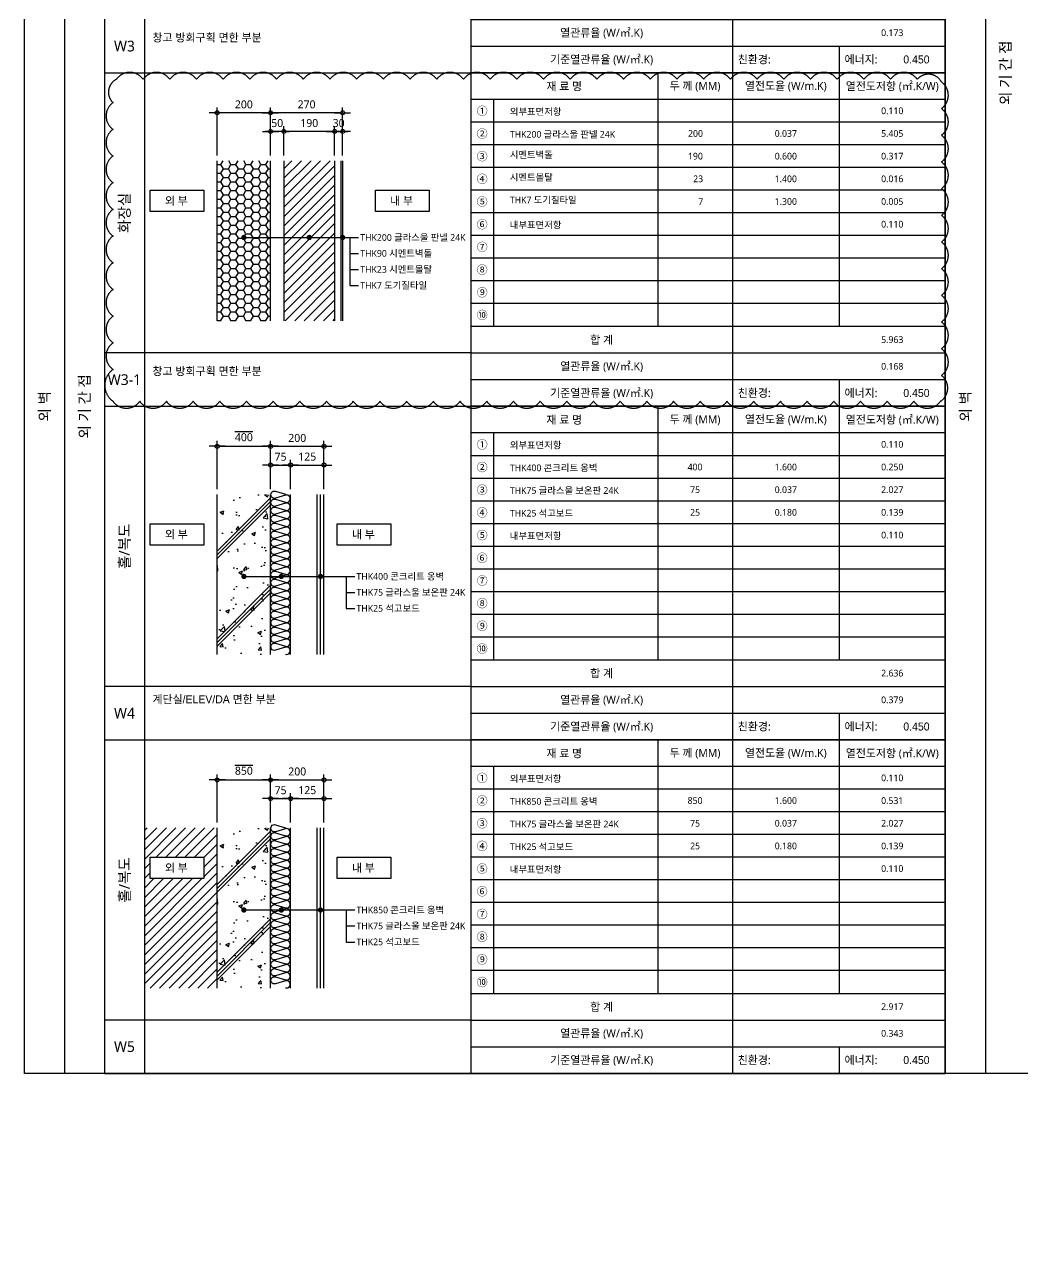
# Model space of a CAD drawing. Header units: millimetres. Extents: x 17329847 to 17386789, y -19727600 to -19720590.
# Drawn here: x 17338057 to 17341797, y -19727600 to -19723038 of the extents above; entities that cross this region are included whole.
import ezdxf
from ezdxf.enums import TextEntityAlignment as Align

# ---------------------------------------------------------------- set-up
doc = ezdxf.new("R2010")
doc.units = ezdxf.units.MM
doc.header["$LTSCALE"] = 100
doc.header["$MEASUREMENT"] = 0
doc.header["$PDMODE"] = 1
doc.header["$PDSIZE"] = -10
doc.linetypes.add('ACAD_ISO03W100', pattern=[30, 12, -18])
doc.layers.get('0').update_dxf_attribs({"linetype": 'CONTINUOUS'})
doc.layers.get('DEFPOINTS').update_dxf_attribs({"color": 171, "linetype": 'CONTINUOUS'})
for name, color, linetype in [('AA-MKXM', 7, 'CONTINUOUS'), ('AA-XXXX-TEXT', 3, 'CONTINUOUS'), ('CON', 2, 'CONTINUOUS'), ('DIM', 7, 'CONTINUOUS'), ('FIN', 6, 'CONTINUOUS'), ('FIN(패널-125글라스울)', 4, 'CONTINUOUS'), ('HAT', 253, 'CONTINUOUS'), ('INS', 8, 'CONTINUOUS'), ('LEADER', 7, 'CONTINUOUS'), ('TEXT', 3, 'CONTINUOUS'), ('TEXT(실명)', 7, 'CONTINUOUS'), ('TEXT1-일반글씨', 3, 'CONTINUOUS'), ('WAL', 3, 'CONTINUOUS'), ('WALL-석고보드', 7, 'CONTINUOUS'), ('도면폼', 7, 'CONTINUOUS')]:
    doc.layers.add(name, color=color, linetype=linetype)
doc.layers.add('VE변경사항적용-20220616', color=10, linetype='CONTINUOUS', plot=False)
doc.styles.add('@나눔바른고딕', font='NanumBarunGothic.ttf')
doc.styles.add('굴림', font='')
doc.styles.add('나눔바른고딕', font='NanumBarunGothic.ttf')
doc.styles.get('굴림').set_extended_font_data('Gulim')
doc.dimstyles.new('10 NDIM', dxfattribs={"dimscale": 10, "dimtxt": 3, "dimasz": 1, "dimexe": 2, "dimexo": 2, "dimgap": 1.5, "dimtad": 1, "dimdec": 0, "dimrnd": 0.25, "dimdsep": 46, "dimtxsty": '나눔바른고딕', "dimblk": 'DOT0', "dimcen": 1, "dimdle": 8, "dimclrd": 7, "dimclre": 7, "dimclrt": 7, "dimadec": 0, "dimazin": 0, "dimtfac": 1, "dimtdec": 0, "dimtix": 1, "dimtmove": 2, "dimatfit": 3, "dimldrblk": 'DOT0', "dimfxl": 1, "dimtolj": 1, "dimtzin": 0, "dimlwd": -1, "dimlwe": -1, "dimarcsym": 0})
pattern_1 = [(50, (0, 0), (3643.69338, -318.7817), [381, -4191]), (355, (0, 0), (-704.8565, 3821.13286), [304.8, -3352.8]), (100.451, (303.6, -26.6), (2938.85003, 3502.33376), [323.8, -3561.8]), (46.1842, (0, 1016), (5421.5808, -840.84656), [571.5, -6286.5]), (96.6356, (452, 946), (4748.0847, 4948.5111), [485.7, -5342.7]), (351.184, (0, 1016), (4748.0921, 4948.5024), [457.2, -5029.2]), (21, (508, 762), (3032.2976, -2045.31037), [381, -4191]), (326, (508, 762), (1236.04057, 3683.7593), [304.8, -3352.8]), (71.4514, (760.7, 591.6), (4268.3298, 1638.45715), [323.8, -3561.8]), (37.5, (0, 0), (61.772065, 1691.10078), [0, -3312.16, 0, -3403.6, 0, -3365.5]), (7.5, (0, 0), (1336.39325, 2003.6115), [0, -1940.56, 0, -3235.96, 0, -1282.7]), (327.5, (-1132.8, 0), (2711.8119, -114.57488), [0, -1270, 0, -3962.4, 0, -5257.8]), (317.5, (-1640.8, 0), (2962.58363, 508.52982), [0, -1651, 0, -2631.44, 0, -3733.8])]

# ---------------------------------------------------------------- blocks, each defined once
blk = doc.blocks.new('BOX1')
at = {"layer": '도면폼', "ltscale": 1000}
blk.add_line((1777.5, 1250), (0, 1250), dxfattribs=at)
at = {"layer": '도면폼', "color": 4, "ltscale": 1000}
for p, q in [((700, 1250), (700, 300)), ((980, 1250), (980, 0)), ((1380, 1250), (1380, 300)), ((1777.5, 1150), (0, 1150)), ((85, 1150), (85, 300)), ((0, 300), (1777.5, 300)), ((0, 200), (1777.5, 200)), ((0, 100), (1777.5, 100)), ((1380, 100), (1380, 0))]:
    blk.add_line(p, q, dxfattribs=at)
at = {"layer": '도면폼', "color": 8}
for p, q in [((1777.5, 1065), (0, 1065)), ((1777.5, 980), (0, 980)), ((1777.5, 895), (0, 895)), ((1777.5, 810), (0, 810)), ((1777.5, 725), (0, 725)), ((1777.5, 640), (0, 640)), ((1777.5, 555), (0, 555)), ((1777.5, 470), (0, 470)), ((1777.5, 385), (0, 385))]:
    blk.add_line(p, q, dxfattribs=at)
at = {"layer": 'TEXT1-일반글씨', "style": '나눔바른고딕'}
for s, p in [('재 료 명', (350, 1200)), ('두 께 (MM)', (840, 1200)), ('열전도율 (W/m.K)', (1180, 1200)), ('열전도저항 (㎡.K/W)', (1578.8, 1200)), ('①', (42.5, 1107.5)), ('②', (42.5, 1022.5)), ('③', (42.5, 937.5)), ('④', (42.5, 852.5)), ('⑤', (42.5, 767.5)), ('⑥', (42.5, 682.5)), ('⑦', (42.5, 597.5)), ('⑧', (42.5, 512.5)), ('⑨', (42.5, 427.5)), ('⑩', (42.5, 342.5)), ('합 계', (490, 250)), ('열관류율 (W/㎡.K)', (490, 150)), ('기준열관류율 (W/㎡.K)', (490, 50))]:
    blk.add_text(s, height=30, dxfattribs=at).set_placement(p, align=Align.MIDDLE)
for s, p in [('친환경:', (1000, 50)), ('에너지:', (1400, 50))]:
    blk.add_text(s, height=30, dxfattribs=at).set_placement(p, align=Align.MIDDLE_LEFT)
blk = doc.blocks.new('DOT0')
blk.add_line((-3, 0), (3, 0))
at = {"color": 6}
blk.add_circle((0, 0), 0.75, dxfattribs=at)
blk = doc.blocks.new('*D9')
at = {"layer": 'DEFPOINTS', "color": 0, "transparency": 16777216}
for p in [(17338979.7, -19724619.3), (17338779.7, -19724799.3), (17338979.7, -19724799.3)]:
    blk.add_point(p, dxfattribs=at)
at = {"layer": 'DIM', "color": 7, "transparency": 16777216}
for p, q in [((17338779.7, -19724779.3), (17338779.7, -19724599.3)), ((17338789.7, -19724619.3), (17338969.7, -19724619.3)), ((17338979.7, -19724779.3), (17338979.7, -19724599.3))]:
    blk.add_line(p, q, dxfattribs=at)
at = {"layer": 'DIM', "color": 7, "transparency": 16777216, "xscale": 10, "yscale": 10, "zscale": 10, "rotation": 180}
blk.add_blockref('DOT0', (17338779.7, -19724619.3), dxfattribs=at)
at = {"layer": 'DIM', "color": 7, "transparency": 16777216, "xscale": 10, "yscale": 10, "zscale": 10}
blk.add_blockref('DOT0', (17338979.7, -19724619.3), dxfattribs=at)
at = {"layer": 'DIM', "color": 7, "transparency": 16777216, "insert": (17338879.7, -19724585.3), "char_height": 30, "attachment_point": 5, "style": '나눔바른고딕'}
blk.add_mtext('\\A1;\\O400', dxfattribs=at)
blk = doc.blocks.new('*D5')
at = {"layer": 'DEFPOINTS', "color": 0, "transparency": 16777216}
for p in [(17339054.7, -19724689.3), (17338979.7, -19724799.3), (17339054.7, -19724799.3)]:
    blk.add_point(p, dxfattribs=at)
at = {"layer": 'DIM', "color": 7, "transparency": 16777216}
for p, q in [((17338979.7, -19724779.3), (17338979.7, -19724669.3)), ((17339054.7, -19724779.3), (17339054.7, -19724669.3)), ((17338989.7, -19724689.3), (17339044.7, -19724689.3))]:
    blk.add_line(p, q, dxfattribs=at)
at = {"layer": 'DIM', "color": 7, "transparency": 16777216, "xscale": 10, "yscale": 10, "zscale": 10, "rotation": 180}
blk.add_blockref('DOT0', (17338979.7, -19724689.3), dxfattribs=at)
at = {"layer": 'DIM', "color": 7, "transparency": 16777216, "xscale": 10, "yscale": 10, "zscale": 10}
blk.add_blockref('DOT0', (17339054.7, -19724689.3), dxfattribs=at)
at = {"layer": 'DIM', "color": 7, "transparency": 16777216, "insert": (17339017.2, -19724658.3), "char_height": 30, "attachment_point": 5, "style": '나눔바른고딕'}
blk.add_mtext('\\A1;75', dxfattribs=at)
blk = doc.blocks.new('*D6')
at = {"layer": 'DEFPOINTS', "color": 0, "transparency": 16777216}
for p in [(17339179.7, -19724689.3), (17339054.7, -19724799.3), (17339179.7, -19724799.3)]:
    blk.add_point(p, dxfattribs=at)
at = {"layer": 'DIM', "color": 7, "transparency": 16777216}
for p, q in [((17339054.7, -19724779.3), (17339054.7, -19724669.3)), ((17339179.7, -19724779.3), (17339179.7, -19724669.3)), ((17339064.7, -19724689.3), (17339169.7, -19724689.3))]:
    blk.add_line(p, q, dxfattribs=at)
at = {"layer": 'DIM', "color": 7, "transparency": 16777216, "xscale": 10, "yscale": 10, "zscale": 10, "rotation": 180}
blk.add_blockref('DOT0', (17339054.7, -19724689.3), dxfattribs=at)
at = {"layer": 'DIM', "color": 7, "transparency": 16777216, "xscale": 10, "yscale": 10, "zscale": 10}
blk.add_blockref('DOT0', (17339179.7, -19724689.3), dxfattribs=at)
at = {"layer": 'DIM', "color": 7, "transparency": 16777216, "insert": (17339117.2, -19724658), "char_height": 30, "attachment_point": 5, "style": '나눔바른고딕'}
blk.add_mtext('\\A1;125', dxfattribs=at)
blk = doc.blocks.new('*D10')
at = {"layer": 'DEFPOINTS', "color": 0, "transparency": 16777216}
for p in [(17339179.7, -19724619.3), (17338979.7, -19724799.3), (17339179.7, -19724799.3)]:
    blk.add_point(p, dxfattribs=at)
at = {"layer": 'DIM', "color": 7, "transparency": 16777216}
for p, q in [((17338979.7, -19724779.3), (17338979.7, -19724599.3)), ((17338989.7, -19724619.3), (17339169.7, -19724619.3)), ((17339179.7, -19724779.3), (17339179.7, -19724599.3))]:
    blk.add_line(p, q, dxfattribs=at)
at = {"layer": 'DIM', "color": 7, "transparency": 16777216, "xscale": 10, "yscale": 10, "zscale": 10, "rotation": 180}
blk.add_blockref('DOT0', (17338979.7, -19724619.3), dxfattribs=at)
at = {"layer": 'DIM', "color": 7, "transparency": 16777216, "xscale": 10, "yscale": 10, "zscale": 10}
blk.add_blockref('DOT0', (17339179.7, -19724619.3), dxfattribs=at)
at = {"layer": 'DIM', "color": 7, "transparency": 16777216, "insert": (17339079.7, -19724588), "char_height": 30, "attachment_point": 5, "style": '나눔바른고딕'}
blk.add_mtext('\\A1;200', dxfattribs=at)
blk = doc.blocks.new('*D11')
at = {"layer": 'DEFPOINTS', "color": 0, "transparency": 16777216}
for p in [(17338979.7, -19725869.3), (17338779.7, -19726049.3), (17338979.7, -19726049.3)]:
    blk.add_point(p, dxfattribs=at)
at = {"layer": 'DIM', "color": 7, "transparency": 16777216}
for p, q in [((17338779.7, -19726029.3), (17338779.7, -19725849.3)), ((17338979.7, -19726029.3), (17338979.7, -19725849.3)), ((17338789.7, -19725869.3), (17338969.7, -19725869.3))]:
    blk.add_line(p, q, dxfattribs=at)
at = {"layer": 'DIM', "color": 7, "transparency": 16777216, "xscale": 10, "yscale": 10, "zscale": 10, "rotation": 180}
blk.add_blockref('DOT0', (17338779.7, -19725869.3), dxfattribs=at)
at = {"layer": 'DIM', "color": 7, "transparency": 16777216, "xscale": 10, "yscale": 10, "zscale": 10}
blk.add_blockref('DOT0', (17338979.7, -19725869.3), dxfattribs=at)
at = {"layer": 'DIM', "color": 7, "transparency": 16777216, "insert": (17338879.7, -19725835.3), "char_height": 30, "attachment_point": 5, "style": '나눔바른고딕'}
blk.add_mtext('\\A1;\\O850', dxfattribs=at)
blk = doc.blocks.new('*D12')
at = {"layer": 'DEFPOINTS', "color": 0, "transparency": 16777216}
for p in [(17339054.7, -19725939.3), (17338979.7, -19726049.3), (17339054.7, -19726049.3)]:
    blk.add_point(p, dxfattribs=at)
at = {"layer": 'DIM', "color": 7, "transparency": 16777216}
for p, q in [((17338979.7, -19726029.3), (17338979.7, -19725919.3)), ((17338989.7, -19725939.3), (17339044.7, -19725939.3)), ((17339054.7, -19726029.3), (17339054.7, -19725919.3))]:
    blk.add_line(p, q, dxfattribs=at)
at = {"layer": 'DIM', "color": 7, "transparency": 16777216, "xscale": 10, "yscale": 10, "zscale": 10, "rotation": 180}
blk.add_blockref('DOT0', (17338979.7, -19725939.3), dxfattribs=at)
at = {"layer": 'DIM', "color": 7, "transparency": 16777216, "xscale": 10, "yscale": 10, "zscale": 10}
blk.add_blockref('DOT0', (17339054.7, -19725939.3), dxfattribs=at)
at = {"layer": 'DIM', "color": 7, "transparency": 16777216, "insert": (17339017.2, -19725908.3), "char_height": 30, "attachment_point": 5, "style": '나눔바른고딕'}
blk.add_mtext('\\A1;75', dxfattribs=at)
blk = doc.blocks.new('*D13')
at = {"layer": 'DEFPOINTS', "color": 0, "transparency": 16777216}
for p in [(17339179.7, -19725939.3), (17339054.7, -19726049.3), (17339179.7, -19726049.3)]:
    blk.add_point(p, dxfattribs=at)
at = {"layer": 'DIM', "color": 7, "transparency": 16777216}
for p, q in [((17339054.7, -19726029.3), (17339054.7, -19725919.3)), ((17339064.7, -19725939.3), (17339169.7, -19725939.3)), ((17339179.7, -19726029.3), (17339179.7, -19725919.3))]:
    blk.add_line(p, q, dxfattribs=at)
at = {"layer": 'DIM', "color": 7, "transparency": 16777216, "xscale": 10, "yscale": 10, "zscale": 10, "rotation": 180}
blk.add_blockref('DOT0', (17339054.7, -19725939.3), dxfattribs=at)
at = {"layer": 'DIM', "color": 7, "transparency": 16777216, "xscale": 10, "yscale": 10, "zscale": 10}
blk.add_blockref('DOT0', (17339179.7, -19725939.3), dxfattribs=at)
at = {"layer": 'DIM', "color": 7, "transparency": 16777216, "insert": (17339117.2, -19725908), "char_height": 30, "attachment_point": 5, "style": '나눔바른고딕'}
blk.add_mtext('\\A1;125', dxfattribs=at)
blk = doc.blocks.new('*D14')
at = {"layer": 'DEFPOINTS', "color": 0, "transparency": 16777216}
for p in [(17339179.7, -19725869.3), (17338979.7, -19726049.3), (17339179.7, -19726049.3)]:
    blk.add_point(p, dxfattribs=at)
at = {"layer": 'DIM', "color": 7, "transparency": 16777216}
for p, q in [((17338979.7, -19726029.3), (17338979.7, -19725849.3)), ((17339179.7, -19726029.3), (17339179.7, -19725849.3)), ((17338989.7, -19725869.3), (17339169.7, -19725869.3))]:
    blk.add_line(p, q, dxfattribs=at)
at = {"layer": 'DIM', "color": 7, "transparency": 16777216, "xscale": 10, "yscale": 10, "zscale": 10, "rotation": 180}
blk.add_blockref('DOT0', (17338979.7, -19725869.3), dxfattribs=at)
at = {"layer": 'DIM', "color": 7, "transparency": 16777216, "xscale": 10, "yscale": 10, "zscale": 10}
blk.add_blockref('DOT0', (17339179.7, -19725869.3), dxfattribs=at)
at = {"layer": 'DIM', "color": 7, "transparency": 16777216, "insert": (17339079.7, -19725838), "char_height": 30, "attachment_point": 5, "style": '나눔바른고딕'}
blk.add_mtext('\\A1;200', dxfattribs=at)
blk = doc.blocks.new('*D40')
at = {"layer": 'DEFPOINTS', "color": 0, "transparency": 16777216}
for p in [(17338779.7, -19723369.3), (17338779.7, -19723549.3), (17338979.7, -19723549.3)]:
    blk.add_point(p, dxfattribs=at)
at = {"layer": 'DIM', "color": 7, "transparency": 16777216}
for p, q in [((17338779.7, -19723529.3), (17338779.7, -19723349.3)), ((17338969.7, -19723369.3), (17338789.7, -19723369.3)), ((17338979.7, -19723529.3), (17338979.7, -19723349.3))]:
    blk.add_line(p, q, dxfattribs=at)
at = {"layer": 'DIM', "color": 7, "transparency": 16777216, "xscale": 10, "yscale": 10, "zscale": 10, "rotation": 180}
blk.add_blockref('DOT0', (17338779.7, -19723369.3), dxfattribs=at)
at = {"layer": 'DIM', "color": 7, "transparency": 16777216, "xscale": 10, "yscale": 10, "zscale": 10}
blk.add_blockref('DOT0', (17338979.7, -19723369.3), dxfattribs=at)
at = {"layer": 'DIM', "color": 7, "transparency": 16777216, "insert": (17338879.7, -19723338), "char_height": 30, "attachment_point": 5, "style": '나눔바른고딕'}
blk.add_mtext('\\A1;200', dxfattribs=at)
blk = doc.blocks.new('*D41')
at = {"layer": 'DEFPOINTS', "color": 0, "transparency": 16777216}
for p in [(17338979.7, -19723369.3), (17338979.7, -19723549.3), (17339249.7, -19723549.3)]:
    blk.add_point(p, dxfattribs=at)
at = {"layer": 'DIM', "color": 7, "transparency": 16777216}
for p, q in [((17338979.7, -19723529.3), (17338979.7, -19723349.3)), ((17339239.7, -19723369.3), (17338989.7, -19723369.3)), ((17339249.7, -19723529.3), (17339249.7, -19723349.3))]:
    blk.add_line(p, q, dxfattribs=at)
at = {"layer": 'DIM', "color": 7, "transparency": 16777216, "xscale": 10, "yscale": 10, "zscale": 10, "rotation": 180}
blk.add_blockref('DOT0', (17338979.7, -19723369.3), dxfattribs=at)
at = {"layer": 'DIM', "color": 7, "transparency": 16777216, "xscale": 10, "yscale": 10, "zscale": 10}
blk.add_blockref('DOT0', (17339249.7, -19723369.3), dxfattribs=at)
at = {"layer": 'DIM', "color": 7, "transparency": 16777216, "insert": (17339114.7, -19723338), "char_height": 30, "attachment_point": 5, "style": '나눔바른고딕'}
blk.add_mtext('\\A1;270', dxfattribs=at)
blk = doc.blocks.new('*D42')
at = {"layer": 'DEFPOINTS', "color": 0, "transparency": 16777216}
for p in [(17339029.7, -19723439.3), (17339029.7, -19723549.3), (17339219.7, -19723549.3)]:
    blk.add_point(p, dxfattribs=at)
at = {"layer": 'DIM', "color": 7, "transparency": 16777216}
for p, q in [((17339029.7, -19723529.3), (17339029.7, -19723419.3)), ((17339219.7, -19723529.3), (17339219.7, -19723419.3)), ((17339209.7, -19723439.3), (17339039.7, -19723439.3))]:
    blk.add_line(p, q, dxfattribs=at)
at = {"layer": 'DIM', "color": 7, "transparency": 16777216, "xscale": 10, "yscale": 10, "zscale": 10, "rotation": 180}
blk.add_blockref('DOT0', (17339029.7, -19723439.3), dxfattribs=at)
at = {"layer": 'DIM', "color": 7, "transparency": 16777216, "xscale": 10, "yscale": 10, "zscale": 10}
blk.add_blockref('DOT0', (17339219.7, -19723439.3), dxfattribs=at)
at = {"layer": 'DIM', "color": 7, "transparency": 16777216, "insert": (17339124.7, -19723408), "char_height": 30, "attachment_point": 5, "style": '나눔바른고딕'}
blk.add_mtext('\\A1;190', dxfattribs=at)
blk = doc.blocks.new('*D43')
at = {"layer": 'DEFPOINTS', "color": 0, "transparency": 16777216}
for p in [(17339219.7, -19723439.3), (17339219.7, -19723549.3), (17339249.7, -19723549.3)]:
    blk.add_point(p, dxfattribs=at)
at = {"layer": 'DIM', "color": 7, "transparency": 16777216}
for p, q in [((17339219.7, -19723529.3), (17339219.7, -19723419.3)), ((17339249.7, -19723529.3), (17339249.7, -19723419.3)), ((17339209.7, -19723439.3), (17339199.7, -19723439.3)), ((17339249.7, -19723439.3), (17339219.7, -19723439.3)), ((17339259.7, -19723439.3), (17339269.7, -19723439.3))]:
    blk.add_line(p, q, dxfattribs=at)
at = {"layer": 'DIM', "color": 7, "transparency": 16777216, "xscale": 10, "yscale": 10, "zscale": 10}
blk.add_blockref('DOT0', (17339219.7, -19723439.3), dxfattribs=at)
at = {"layer": 'DIM', "color": 7, "transparency": 16777216, "xscale": 10, "yscale": 10, "zscale": 10, "rotation": 180}
blk.add_blockref('DOT0', (17339249.7, -19723439.3), dxfattribs=at)
at = {"layer": 'DIM', "color": 7, "transparency": 16777216, "insert": (17339234.7, -19723408), "char_height": 30, "attachment_point": 5, "style": '나눔바른고딕'}
blk.add_mtext('\\A1;30', dxfattribs=at)
blk = doc.blocks.new('*D44')
at = {"layer": 'DEFPOINTS', "color": 0, "transparency": 16777216}
for p in [(17338979.7, -19723439.3), (17338979.7, -19723549.3), (17339029.7, -19723549.3)]:
    blk.add_point(p, dxfattribs=at)
at = {"layer": 'DIM', "color": 7, "transparency": 16777216}
for p, q in [((17338979.7, -19723529.3), (17338979.7, -19723419.3)), ((17339029.7, -19723529.3), (17339029.7, -19723419.3)), ((17338969.7, -19723439.3), (17338959.7, -19723439.3)), ((17339029.7, -19723439.3), (17338979.7, -19723439.3)), ((17339039.7, -19723439.3), (17339049.7, -19723439.3))]:
    blk.add_line(p, q, dxfattribs=at)
at = {"layer": 'DIM', "color": 7, "transparency": 16777216, "xscale": 10, "yscale": 10, "zscale": 10}
blk.add_blockref('DOT0', (17338979.7, -19723439.3), dxfattribs=at)
at = {"layer": 'DIM', "color": 7, "transparency": 16777216, "xscale": 10, "yscale": 10, "zscale": 10, "rotation": 180}
blk.add_blockref('DOT0', (17339029.7, -19723439.3), dxfattribs=at)
at = {"layer": 'DIM', "color": 7, "transparency": 16777216, "insert": (17339004.7, -19723408), "char_height": 30, "attachment_point": 5, "style": '나눔바른고딕'}
blk.add_mtext('\\A1;50', dxfattribs=at)

msp = doc.modelspace()

# ---------------------------------------------------------------- hatches: boundary and pattern name
at = {"layer": 'HAT', "ltscale": 1000}
h = msp.add_hatch(dxfattribs=at)
h.set_pattern_fill('HONEY', color=256, scale=150)
h.set_pattern_definition([(0, (17337256.162, -19722167.2), (28.125, 16.23798), [18.75, -37.5]), (120, (17337256.162, -19722167.2), (-28.125, 16.23798), [18.75, -37.5]), (60, (17337256.162, -19722167.2), (6e-15, 32.47595), [-37.5, 18.75])])
h.paths.add_polyline_path([(17338979.7, -19724149.3), (17338779.7, -19724149.3), (17338779.7, -19723549.3), (17338979.7, -19723549.3)])
h = msp.add_hatch(dxfattribs=at)
h.set_pattern_fill('ANSI31', color=256, scale=8)
h.set_pattern_definition([(45, (-3590.163, -299.37), (-17.960512242, 17.960512242), [])])
h.paths.add_polyline_path([(17339219.7, -19724149.3), (17339029.7, -19724149.3), (17339029.7, -19723549.3), (17339219.7, -19723549.3)])
at = {"layer": 'HAT', "linetype": 'Continuous'}
h = msp.add_hatch(dxfattribs=at)
h.set_pattern_fill('AR-CONC', color=256, scale=20, style=0)
h.set_pattern_definition([(50, (17378988.4, -19782614.63), (143.45204, -12.55043), [15, -165]), (355, (17378988.4, -19782614.63), (-27.75027, 150.43843), [12, -132]), (100.4514, (17379000.35, -19782615.67), (115.70188, 137.8879), [12.74804, -140.22842]), (46.1842, (17378988.4, -19782574.63), (213.4482, -33.1038), [22.5, -247.5]), (96.6356, (17379006.19, -19782577.38), (186.93254, 194.8236), [19.12206, -210.3426]), (351.1842, (17378988.4, -19782574.63), (186.9324, 194.8237), [18, -198]), (21, (17379008.4, -19782584.63), (119.38141, -80.52378), [15, -165]), (326, (17379008.4, -19782584.63), (48.66307, 145.03), [12, -132]), (71.4514, (17379018.35, -19782591.34), (168.04453, 64.5061), [12.74804, -140.22842]), (37.5, (17378988.4, -19782614.626), (2.43197, 66.57877), [0, -130.4, 0, -134, 0, -132.5]), (7.5, (17378988.4, -19782614.626), (52.61391, 78.88234), [0, -76.4, 0, -127.4, 0, -50.5]), (327.5, (17378943.8, -19782614.626), (106.764487, -4.510974), [0, -50, 0, -156, 0, -207]), (317.5, (17378923.8, -19782614.63), (116.63723, 20.021), [0, -65, 0, -103.6, 0, -147])])
h.paths.add_polyline_path([(17338779.7, -19725399.3), (17338979.7, -19725399.3), (17338979.7, -19724799.3), (17338779.7, -19724799.3)])
at = {"layer": 'HAT', "ltscale": 1000}
h = msp.add_hatch(dxfattribs=at)
h.set_pattern_fill('ANSI31', color=256, scale=8)
h.set_pattern_definition([(45, (-4060.163, -2799.37), (-17.960512242, 17.960512242), [])])
h.paths.add_polyline_path([(17338779.7, -19726649.3), (17338507.4, -19726649.3), (17338507.4, -19726049.3), (17338779.7, -19726049.3)])
h.paths.add_polyline_path([(17338729.7, -19726239.3), (17338528.8, -19726239.3), (17338528.8, -19726159.3), (17338729.7, -19726159.3)], flags=16)
at = {"layer": 'HAT', "linetype": 'Continuous'}
h = msp.add_hatch(dxfattribs=at)
h.set_pattern_fill('AR-CONC', color=256, scale=20, style=0)
h.set_pattern_definition([(50, (17378988.4, -19783864.63), (143.45204, -12.55043), [15, -165]), (355, (17378988.4, -19783864.63), (-27.75027, 150.43843), [12, -132]), (100.4514, (17379000.35, -19783865.67), (115.70188, 137.8879), [12.74804, -140.22842]), (46.1842, (17378988.4, -19783824.63), (213.4482, -33.1038), [22.5, -247.5]), (96.6356, (17379006.19, -19783827.38), (186.93254, 194.8236), [19.12206, -210.3426]), (351.1842, (17378988.4, -19783824.63), (186.9324, 194.8237), [18, -198]), (21, (17379008.4, -19783834.63), (119.38141, -80.52378), [15, -165]), (326, (17379008.4, -19783834.63), (48.66307, 145.03), [12, -132]), (71.4514, (17379018.35, -19783841.34), (168.04453, 64.5061), [12.74804, -140.22842]), (37.5, (17378988.4, -19783864.626), (2.43197, 66.57877), [0, -130.4, 0, -134, 0, -132.5]), (7.5, (17378988.4, -19783864.626), (52.61391, 78.88234), [0, -76.4, 0, -127.4, 0, -50.5]), (327.5, (17378943.8, -19783864.626), (106.764487, -4.510974), [0, -50, 0, -156, 0, -207]), (317.5, (17378923.8, -19783864.63), (116.63723, 20.021), [0, -65, 0, -103.6, 0, -147])])
h.paths.add_polyline_path([(17338779.7, -19726649.3), (17338979.7, -19726649.3), (17338979.7, -19726049.3), (17338779.7, -19726049.3)])
h = msp.add_hatch(dxfattribs=at)
h.set_pattern_fill('AR-CONC', color=256, scale=20, style=0)
h.set_pattern_definition(pattern_1)
h.paths.add_polyline_path([(17339389.9, -19726999.9), (17339589.9, -19726999.9), (17339589.9, -19727599.9), (17339389.9, -19727599.9)])
h = msp.add_hatch(dxfattribs=at)
h.set_pattern_fill('AR-CONC', color=256, scale=20, style=0)
h.set_pattern_definition(pattern_1)
h.paths.add_polyline_path([(17339389.9, -19726999.9), (17339589.9, -19726999.9), (17339589.9, -19727599.9), (17339389.9, -19727599.9)])

# ---------------------------------------------------------------- linework, layer by layer
at = {"layer": 'AA-MKXM', "color": 7}
for points in [[(17338729.7, -19723739.3), (17338528.8, -19723739.3), (17338528.8, -19723659.3), (17338729.7, -19723659.3)], [(17339573.6, -19723739.3), (17339372.6, -19723739.3), (17339372.6, -19723659.3), (17339573.6, -19723659.3)], [(17338729.7, -19724989.3), (17338528.8, -19724989.3), (17338528.8, -19724909.3), (17338729.7, -19724909.3)], [(17339430.6, -19724989.3), (17339229.7, -19724989.3), (17339229.7, -19724909.3), (17339430.6, -19724909.3)], [(17338729.7, -19726239.3), (17338528.8, -19726239.3), (17338528.8, -19726159.3), (17338729.7, -19726159.3)], [(17339430.6, -19726239.3), (17339229.7, -19726239.3), (17339229.7, -19726159.3), (17339430.6, -19726159.3)]]:
    msp.add_lwpolyline(points, close=True, dxfattribs=at)
at = {"layer": 'CON', "ltscale": 0.1}
for p, q in [((17338779.7, -19725399.3), (17338779.7, -19724799.3)), ((17338979.7, -19725399.3), (17338979.7, -19724799.3)), ((17338779.7, -19726649.3), (17338779.7, -19726049.3)), ((17338979.7, -19726649.3), (17338979.7, -19726049.3))]:
    msp.add_line(p, q, dxfattribs=at)
at = {"layer": 'FIN'}
for p, q in [((17339242.7, -19723549.3), (17339242.7, -19724149.3)), ((17339249.7, -19723549.3), (17339249.7, -19724149.3))]:
    msp.add_line(p, q, dxfattribs=at)
at = {"layer": 'FIN(패널-125글라스울)', "ltscale": 0.1}
for p, q in [((17338779.7, -19724149.3), (17338779.7, -19723549.3)), ((17338979.7, -19724149.3), (17338979.7, -19723549.3))]:
    msp.add_line(p, q, dxfattribs=at)
at = {"layer": 'HAT', "linetype": 'Continuous'}
for p, q in [((17338779.7, -19725011.9), (17338979.7, -19724811.9)), ((17338779.7, -19725026.1), (17338979.7, -19724826.1)), ((17338779.7, -19725040.2), (17338979.7, -19724840.2)), ((17338779.7, -19725340.2), (17338979.7, -19725140.2)), ((17338779.7, -19725354.4), (17338979.7, -19725154.4)), ((17338779.7, -19725368.5), (17338979.7, -19725168.5)), ((17338779.7, -19726261.9), (17338979.7, -19726061.9)), ((17338779.7, -19726276.1), (17338979.7, -19726076.1)), ((17338779.7, -19726290.2), (17338979.7, -19726090.2)), ((17338779.7, -19726590.2), (17338979.7, -19726390.2)), ((17338779.7, -19726604.4), (17338979.7, -19726404.4)), ((17338779.7, -19726618.5), (17338979.7, -19726418.5))]:
    msp.add_line(p, q, dxfattribs=at)
at = {"layer": 'INS'}
for p, q in [((17339054.7, -19725399.3), (17339054.7, -19724799.3)), ((17339054.7, -19726649.3), (17339054.7, -19726049.3))]:
    msp.add_line(p, q, dxfattribs=at)
for points in [[(17339035.9, -19724828.7, 1.344031), (17339035.9, -19724802.4), (17338998.4, -19724813.7, -1.344031), (17338998.4, -19724787.4), (17339035.9, -19724798.7)], [(17339035.9, -19724858.7, 1.344031), (17339035.9, -19724832.4), (17338998.4, -19724843.7, -1.344031), (17338998.4, -19724817.4), (17339035.9, -19724828.7)], [(17339035.9, -19724888.7, 1.344031), (17339035.9, -19724862.4), (17338998.4, -19724873.7, -1.344031), (17338998.4, -19724847.4), (17339035.9, -19724858.7)], [(17339035.9, -19724918.7, 1.344031), (17339035.9, -19724892.4), (17338998.4, -19724903.7, -1.344031), (17338998.4, -19724877.4), (17339035.9, -19724888.7)], [(17339035.9, -19724948.7, 1.344031), (17339035.9, -19724922.4), (17338998.4, -19724933.7, -1.344031), (17338998.4, -19724907.4), (17339035.9, -19724918.7)], [(17339035.9, -19724978.7, 1.344031), (17339035.9, -19724952.4), (17338998.4, -19724963.7, -1.344031), (17338998.4, -19724937.4), (17339035.9, -19724948.7)], [(17339035.9, -19725008.7, 1.344031), (17339035.9, -19724982.4), (17338998.4, -19724993.7, -1.344031), (17338998.4, -19724967.4), (17339035.9, -19724978.7)], [(17339035.9, -19725038.7, 1.344031), (17339035.9, -19725012.4), (17338998.4, -19725023.7, -1.344031), (17338998.4, -19724997.4), (17339035.9, -19725008.7)], [(17339035.9, -19725068.7, 1.344031), (17339035.9, -19725042.4), (17338998.4, -19725053.7, -1.344031), (17338998.4, -19725027.4), (17339035.9, -19725038.7)], [(17339035.9, -19725098.7, 1.344031), (17339035.9, -19725072.4), (17338998.4, -19725083.7, -1.344031), (17338998.4, -19725057.4), (17339035.9, -19725068.7)], [(17339035.9, -19725128.7, 1.344031), (17339035.9, -19725102.4), (17338998.4, -19725113.7, -1.344031), (17338998.4, -19725087.4), (17339035.9, -19725098.7)], [(17339035.9, -19725158.7, 1.344031), (17339035.9, -19725132.4), (17338998.4, -19725143.7, -1.344031), (17338998.4, -19725117.4), (17339035.9, -19725128.7)], [(17339035.9, -19725188.7, 1.344031), (17339035.9, -19725162.4), (17338998.4, -19725173.7, -1.344031), (17338998.4, -19725147.4), (17339035.9, -19725158.7)], [(17339035.9, -19725218.7, 1.344031), (17339035.9, -19725192.4), (17338998.4, -19725203.7, -1.344031), (17338998.4, -19725177.4), (17339035.9, -19725188.7)], [(17339035.9, -19725248.7, 1.344031), (17339035.9, -19725222.4), (17338998.4, -19725233.7, -1.344031), (17338998.4, -19725207.4), (17339035.9, -19725218.7)], [(17339035.9, -19725278.7, 1.344031), (17339035.9, -19725252.4), (17338998.4, -19725263.7, -1.344031), (17338998.4, -19725237.4), (17339035.9, -19725248.7)], [(17339035.9, -19725308.7, 1.344031), (17339035.9, -19725282.4), (17338998.4, -19725293.7, -1.344031), (17338998.4, -19725267.4), (17339035.9, -19725278.7)], [(17339035.9, -19725338.7, 1.344031), (17339035.9, -19725312.4), (17338998.4, -19725323.7, -1.344031), (17338998.4, -19725297.4), (17339035.9, -19725308.7)], [(17339035.9, -19725368.7, 1.344031), (17339035.9, -19725342.4), (17338998.4, -19725353.7, -1.344031), (17338998.4, -19725327.4), (17339035.9, -19725338.7)], [(17339035.9, -19725398.7, 1.344031), (17339035.9, -19725372.4), (17338998.4, -19725383.7, -1.344031), (17338998.4, -19725357.4), (17339035.9, -19725368.7)], [(17339035.9, -19726078.7, 1.344031), (17339035.9, -19726052.4), (17338998.4, -19726063.7, -1.344031), (17338998.4, -19726037.4), (17339035.9, -19726048.7)], [(17339035.9, -19726108.7, 1.344031), (17339035.9, -19726082.4), (17338998.4, -19726093.7, -1.344031), (17338998.4, -19726067.4), (17339035.9, -19726078.7)], [(17339035.9, -19726138.7, 1.344031), (17339035.9, -19726112.4), (17338998.4, -19726123.7, -1.344031), (17338998.4, -19726097.4), (17339035.9, -19726108.7)], [(17339035.9, -19726168.7, 1.344031), (17339035.9, -19726142.4), (17338998.4, -19726153.7, -1.344031), (17338998.4, -19726127.4), (17339035.9, -19726138.7)], [(17339035.9, -19726198.7, 1.344031), (17339035.9, -19726172.4), (17338998.4, -19726183.7, -1.344031), (17338998.4, -19726157.4), (17339035.9, -19726168.7)], [(17339035.9, -19726228.7, 1.344031), (17339035.9, -19726202.4), (17338998.4, -19726213.7, -1.344031), (17338998.4, -19726187.4), (17339035.9, -19726198.7)], [(17339035.9, -19726258.7, 1.344031), (17339035.9, -19726232.4), (17338998.4, -19726243.7, -1.344031), (17338998.4, -19726217.4), (17339035.9, -19726228.7)], [(17339035.9, -19726288.7, 1.344031), (17339035.9, -19726262.4), (17338998.4, -19726273.7, -1.344031), (17338998.4, -19726247.4), (17339035.9, -19726258.7)], [(17339035.9, -19726318.7, 1.344031), (17339035.9, -19726292.4), (17338998.4, -19726303.7, -1.344031), (17338998.4, -19726277.4), (17339035.9, -19726288.7)], [(17339035.9, -19726348.7, 1.344031), (17339035.9, -19726322.4), (17338998.4, -19726333.7, -1.344031), (17338998.4, -19726307.4), (17339035.9, -19726318.7)], [(17339035.9, -19726378.7, 1.344031), (17339035.9, -19726352.4), (17338998.4, -19726363.7, -1.344031), (17338998.4, -19726337.4), (17339035.9, -19726348.7)], [(17339035.9, -19726408.7, 1.344031), (17339035.9, -19726382.4), (17338998.4, -19726393.7, -1.344031), (17338998.4, -19726367.4), (17339035.9, -19726378.7)], [(17339035.9, -19726438.7, 1.344031), (17339035.9, -19726412.4), (17338998.4, -19726423.7, -1.344031), (17338998.4, -19726397.4), (17339035.9, -19726408.7)], [(17339035.9, -19726468.7, 1.344031), (17339035.9, -19726442.4), (17338998.4, -19726453.7, -1.344031), (17338998.4, -19726427.4), (17339035.9, -19726438.7)], [(17339035.9, -19726498.7, 1.344031), (17339035.9, -19726472.4), (17338998.4, -19726483.7, -1.344031), (17338998.4, -19726457.4), (17339035.9, -19726468.7)], [(17339035.9, -19726528.7, 1.344031), (17339035.9, -19726502.4), (17338998.4, -19726513.7, -1.344031), (17338998.4, -19726487.4), (17339035.9, -19726498.7)], [(17339035.9, -19726558.7, 1.344031), (17339035.9, -19726532.4), (17338998.4, -19726543.7, -1.344031), (17338998.4, -19726517.4), (17339035.9, -19726528.7)], [(17339035.9, -19726588.7, 1.344031), (17339035.9, -19726562.4), (17338998.4, -19726573.7, -1.344031), (17338998.4, -19726547.4), (17339035.9, -19726558.7)], [(17339035.9, -19726618.7, 1.344031), (17339035.9, -19726592.4), (17338998.4, -19726603.7, -1.344031), (17338998.4, -19726577.4), (17339035.9, -19726588.7)], [(17339035.9, -19726648.7, 1.344031), (17339035.9, -19726622.4), (17338998.4, -19726633.7, -1.344031), (17338998.4, -19726607.4), (17339035.9, -19726618.7)]]:
    msp.add_lwpolyline(points, format="xyb", dxfattribs=at)
at = {"layer": 'LEADER'}
for p, q in [((17338879.7, -19723836.6), (17339309.5, -19723836.6)), ((17339276.8, -19723836.6), (17339276.8, -19724016.6)), ((17339276.8, -19723896.6), (17339309.5, -19723896.6)), ((17339276.8, -19723956.6), (17339309.5, -19723956.6)), ((17339276.8, -19724016.6), (17339309.5, -19724016.6)), ((17338879.7, -19725106.9), (17339295.3, -19725106.9)), ((17339262.7, -19725106.9), (17339262.7, -19725226.9)), ((17339262.7, -19725166.9), (17339295.3, -19725166.9)), ((17339262.7, -19725226.9), (17339295.3, -19725226.9)), ((17338879.7, -19726356.9), (17339295.3, -19726356.9)), ((17339262.7, -19726356.9), (17339262.7, -19726476.9)), ((17339262.7, -19726416.9), (17339295.3, -19726416.9)), ((17339262.7, -19726476.9), (17339295.3, -19726476.9))]:
    msp.add_line(p, q, dxfattribs=at)
at = {"layer": 'TEXT(실명)', "const_width": 10}
for points in [[(17338874.7, -19723836.6, 1), (17338884.7, -19723836.6, 1)], [(17339119.7, -19723836.6, 1), (17339129.7, -19723836.6, 1)], [(17339244.7, -19723836.6, 1), (17339254.7, -19723836.6, 1)], [(17338874.7, -19725106.9, 1), (17338884.7, -19725106.9, 1)], [(17339015, -19725106.9, 1), (17339025, -19725106.9, 1)], [(17339161.8, -19725106.9, 1), (17339171.8, -19725106.9, 1)], [(17338874.7, -19726356.9, 1), (17338884.7, -19726356.9, 1)], [(17339015, -19726356.9, 1), (17339025, -19726356.9, 1)], [(17339161.8, -19726356.9, 1), (17339171.8, -19726356.9, 1)]]:
    msp.add_lwpolyline(points, format="xyb", close=True, dxfattribs=at)
at = {"layer": 'VE변경사항적용-20220616', "linetype": 'ACAD_ISO03W100'}
msp.add_lwpolyline([(17338389.5, -19724450.3, 0.520567), (17338489.5, -19724450.3, 0.520567), (17338589.5, -19724450.3, 0.520567), (17338689.5, -19724450.3, 0.520567), (17338789.5, -19724450.3, 0.520567), (17338889.5, -19724450.3, 0.520567), (17338989.5, -19724450.3, 0.520567), (17339089.5, -19724450.3, 0.520567), (17339189.5, -19724450.3, 0.520567), (17339289.5, -19724450.3, 0.520567), (17339389.5, -19724450.3, 0.520567), (17339489.5, -19724450.3, 0.520567), (17339589.5, -19724450.3, 0.520567), (17339689.5, -19724450.3, 0.520567), (17339789.5, -19724450.3, 0.520567), (17339889.5, -19724450.3, 0.520567), (17339989.5, -19724450.3, 0.520567), (17340089.5, -19724450.3, 0.520567), (17340189.5, -19724450.3, 0.520567), (17340289.5, -19724450.3, 0.520567), (17340389.5, -19724450.3, 0.520567), (17340489.5, -19724450.3, 0.520567), (17340589.5, -19724450.3, 0.520567), (17340689.5, -19724450.3, 0.520567), (17340789.5, -19724450.3, 0.520567), (17340889.5, -19724450.3, 0.520567), (17340989.5, -19724450.3, 0.520567), (17341089.5, -19724450.3, 0.520567), (17341189.5, -19724450.3, 0.520567), (17341289.5, -19724450.3, 0.520567), (17341389.5, -19724450.3, 0.520567), (17341489.5, -19724450.3, 0.520567), (17341492.7, -19724353.5, 0.520567), (17341492.7, -19724253.5, 0.520567), (17341492.7, -19724153.5, 0.520567), (17341492.7, -19724053.5, 0.520567), (17341492.7, -19723953.5, 0.520567), (17341492.7, -19723853.5, 0.520567), (17341492.7, -19723753.5, 0.520567), (17341492.7, -19723653.5, 0.520567), (17341492.7, -19723553.5, 0.520567), (17341492.7, -19723453.5, 0.520567), (17341492.7, -19723353.5, 0.520567), (17341492.7, -19723253.5, 0.520567), (17341402.2, -19723243.9, 0.520567), (17341302.2, -19723243.9, 0.520567), (17341202.2, -19723243.9, 0.520567), (17341102.2, -19723243.9, 0.520567), (17341002.2, -19723243.9, 0.520567), (17340902.2, -19723243.9, 0.520567), (17340802.2, -19723243.9, 0.520567), (17340702.2, -19723243.9, 0.520567), (17340602.2, -19723243.9, 0.520567), (17340502.2, -19723243.9, 0.520567), (17340402.2, -19723243.9, 0.520567), (17340302.2, -19723243.9, 0.520567), (17340202.2, -19723243.9, 0.520567), (17340102.2, -19723243.9, 0.520567), (17340002.2, -19723243.9, 0.520567), (17339902.2, -19723243.9, 0.520567), (17339802.2, -19723243.9, 0.520567), (17339702.2, -19723243.9, 0.520567), (17339602.2, -19723243.9, 0.520567), (17339502.2, -19723243.9, 0.520567), (17339402.2, -19723243.9, 0.520567), (17339302.2, -19723243.9, 0.520567), (17339202.2, -19723243.9, 0.520567), (17339102.2, -19723243.9, 0.520567), (17339002.2, -19723243.9, 0.520567), (17338902.2, -19723243.9, 0.520567), (17338802.2, -19723243.9, 0.520567), (17338702.2, -19723243.9, 0.520567), (17338602.2, -19723243.9, 0.520567), (17338502.2, -19723243.9, 0.520567), (17338402.2, -19723243.9, 0.520567), (17338389.5, -19723331.3, 0.520567), (17338389.5, -19723431.3, 0.520567), (17338389.5, -19723531.3, 0.520567), (17338389.5, -19723631.3, 0.520567), (17338389.5, -19723731.3, 0.520567), (17338389.5, -19723831.3, 0.520567), (17338389.5, -19723931.3, 0.520567), (17338389.5, -19724031.3, 0.520567), (17338389.5, -19724131.3, 0.520567), (17338389.5, -19724231.3, 0.520567), (17338389.5, -19724331.3, 0.520567)], format="xyb", close=True, dxfattribs=at)
at = {"layer": 'WAL', "ltscale": 0.1}
for p, q in [((17339029.7, -19723549.3), (17339029.7, -19724149.3)), ((17339219.7, -19723549.3), (17339219.7, -19724149.3))]:
    msp.add_line(p, q, dxfattribs=at)
at = {"layer": 'WALL-석고보드'}
for p, q in [((17339154.7, -19725399.3), (17339154.7, -19724799.3)), ((17339167.2, -19725399.3), (17339167.2, -19724799.3)), ((17339179.7, -19725399.3), (17339179.7, -19724799.3)), ((17339154.7, -19726649.3), (17339154.7, -19726049.3)), ((17339167.2, -19726649.3), (17339167.2, -19726049.3)), ((17339179.7, -19726649.3), (17339179.7, -19726049.3))]:
    msp.add_line(p, q, dxfattribs=at)
at = {"layer": '도면폼'}
for p, q in [((17338507.4, -19721819.3), (17338507.4, -19726969.3)), ((17339729.9, -19721819.3), (17339729.9, -19726969.3)), ((17341657.4, -19721969.3), (17341657.4, -19726969.3)), ((17338357.4, -19726969.3), (17341507.4, -19726969.3))]:
    msp.add_line(p, q, dxfattribs=at)
at = {"layer": '도면폼', "ltscale": 1000}
for p, q in [((17338207.4, -19721969.3), (17338207.4, -19726969.3)), ((17338357.4, -19721969.3), (17338357.4, -19726969.3)), ((17338357.4, -19723219.3), (17341507.4, -19723219.3)), ((17338357.4, -19724469.3), (17341507.4, -19724469.3)), ((17338357.4, -19725719.3), (17341507.4, -19725719.3))]:
    msp.add_line(p, q, dxfattribs=at)
at = {"layer": '도면폼', "color": 4, "ltscale": 1000}
for p, q in [((17339729.9, -19724269.3), (17338357.4, -19724269.3)), ((17339729.9, -19725519.3), (17338357.4, -19725519.3)), ((17339729.9, -19726769.3), (17338357.4, -19726769.3))]:
    msp.add_line(p, q, dxfattribs=at)
at = {"layer": '도면폼'}
for points in [[(17338057.4, -19721819.3), (17341507.4, -19721819.3), (17341507.4, -19726969.3), (17338057.4, -19726969.3)], [(17341507.4, -19721819.3), (17344957.4, -19721819.3), (17344957.4, -19726969.3), (17341507.4, -19726969.3)]]:
    msp.add_lwpolyline(points, close=True, dxfattribs=at)

# ---------------------------------------------------------------- block references
at = {"layer": 'TEXT', "color": 3}
for p in [(17339729.9, -19723219.3), (17339729.9, -19724469.3), (17339729.9, -19725719.3), (17339729.9, -19726969.3)]:
    msp.add_blockref('BOX1', p, dxfattribs=at)

# ---------------------------------------------------------------- texts
at = {"layer": 'AA-XXXX-TEXT', "style": '나눔바른고딕'}
for s, p in [('W3', (17338432.4, -19723119.3)), ('W3-1', (17338432.4, -19724369.3)), ('W4', (17338432.4, -19725619.3)), ('W5', (17338432.4, -19726869.3))]:
    msp.add_text(s, height=40, dxfattribs=at).set_placement(p, align=Align.MIDDLE)
at = {"layer": 'AA-XXXX-TEXT', "style": '@나눔바른고딕'}
for s, p in [('외 기 간 접', (17341732.4, -19723219.3)), ('화장실', (17338432.4, -19723744.3)), ('외 기 간 접', (17338282.4, -19724469.5)), ('외 벽', (17338132.4, -19724469.3)), ('외 벽', (17341582.4, -19724469.3)), ('홀/복도', (17338432.4, -19724994.3)), ('홀/복도', (17338432.4, -19726244.3))]:
    msp.add_text(s, height=40, rotation=90, dxfattribs=at).set_placement(p, align=Align.MIDDLE_CENTER)
at = {"layer": 'DEFPOINTS', "style": '굴림'}
for s, p in [('창고 방회구획 면한 부분', (17338537.3, -19723087.5)), ('창고 방회구획 면한 부분', (17338537.3, -19724337.5)), ('계단실/ELEV/DA 면한 부분', (17338537.3, -19725567.4))]:
    msp.add_text(s, height=30, dxfattribs=at).set_placement(p, align=Align.MIDDLE_LEFT)
at = {"layer": 'TEXT', "style": '나눔바른고딕'}
for s, height, p in [('0.173', 25, (17341308.6, -19723069.3)), ('0.110', 25, (17341308.6, -19723361.8)), ('200', 25, (17340571.5, -19723446.8)), ('0.037', 25, (17340909.9, -19723446.8)), ('5.405', 25, (17341308.6, -19723446.8)), ('190', 25, (17340571.3, -19723531.8)), ('0.600', 25, (17340910, -19723531.8)), ('0.317', 25, (17341308.6, -19723531.8)), ('23', 25, (17340581.4, -19723616.8)), ('1.400', 25, (17340909.9, -19723616.8)), ('0.016', 25, (17341308.6, -19723616.8)), ('외 부', 30, (17338626.7, -19723699.3)), ('내 부', 30, (17339470.6, -19723699.3)), ('7', 25, (17340591.2, -19723701.8)), ('0.110', 25, (17341308.6, -19723786.8)), ('0.110', 25, (17341308.6, -19724611.8)), ('400', 25, (17340569.9, -19724696.8)), ('1.600', 25, (17340909.9, -19724696.8)), ('0.250', 25, (17341308.6, -19724696.8)), ('75', 25, (17340569.9, -19724781.8)), ('0.037', 25, (17340909.9, -19724781.8)), ('2.027', 25, (17341308.6, -19724781.8)), ('25', 25, (17340569.9, -19724866.8)), ('0.180', 25, (17340909.9, -19724866.8)), ('0.139', 25, (17341308.6, -19724866.8)), ('외 부', 30, (17338626.7, -19724949.3)), ('내 부', 30, (17339327.6, -19724949.3)), ('0.110', 25, (17341308.6, -19724951.8)), ('2.636', 25, (17341308.6, -19725469.3)), ('0.379', 25, (17341308.6, -19725569.3)), ('0.110', 25, (17341308.6, -19725861.8)), ('850', 25, (17340569.9, -19725946.8)), ('1.600', 25, (17340909.9, -19725946.8)), ('0.531', 25, (17341308.6, -19725946.8)), ('75', 25, (17340569.9, -19726031.8)), ('0.037', 25, (17340909.9, -19726031.8)), ('2.027', 25, (17341308.6, -19726031.8)), ('25', 25, (17340569.9, -19726116.8)), ('0.180', 25, (17340909.9, -19726116.8)), ('0.139', 25, (17341308.6, -19726116.8)), ('외 부', 30, (17338626.7, -19726199.3)), ('내 부', 30, (17339327.6, -19726199.3)), ('0.110', 25, (17341308.6, -19726201.8)), ('2.917', 25, (17341308.6, -19726719.3)), ('0.343', 25, (17341308.6, -19726819.3))]:
    msp.add_text(s, height=height, dxfattribs=at).set_placement(p, align=Align.MIDDLE_CENTER)
at = {"layer": 'TEXT', "color": 2, "style": '굴림'}
for p in [(17341448.3, -19723169.3), (17341448.3, -19724419.3), (17341448.3, -19725669.3), (17341448.3, -19726919.3)]:
    msp.add_text('0.450', height=30, dxfattribs=at).set_placement(p, align=Align.MIDDLE_RIGHT)
at = {"layer": 'TEXT', "style": '나눔바른고딕'}
for s, p in [('외부표면저항', (17339876, -19723364.9)), ('THK200 글라스울 판넬 24K', (17339876, -19723449.9)), ('시멘트벽돌', (17339876, -19723526.3)), ('시멘트몰탈', (17339876, -19723611)), ('THK7 도기질타일', (17339876, -19723696)), ('내부표면저항', (17339876, -19723789.9)), ('THK200 글라스울 판넬 24K', (17339315.7, -19723836.6)), ('THK90 시멘트벽돌', (17339315.7, -19723896.1)), ('THK23 시멘트몰탈', (17339315.7, -19723956.1)), ('THK7 도기질타일', (17339315.7, -19724016.1)), ('외부표면저항', (17339876, -19724614.9)), ('THK400 콘크리트 옹벽', (17339876, -19724699.9)), ('THK75 글라스울 보온판 24K', (17339876, -19724784.9)), ('THK25 석고보드', (17339876, -19724869.9)), ('내부표면저항', (17339876, -19724954.9)), ('THK400 콘크리트 옹벽', (17339301.5, -19725106.9)), ('THK75 글라스울 보온판 24K', (17339301.5, -19725166.4)), ('THK25 석고보드', (17339301.5, -19725226.4)), ('외부표면저항', (17339876, -19725864.9)), ('THK850 콘크리트 옹벽', (17339876, -19725949.9)), ('THK75 글라스울 보온판 24K', (17339876, -19726034.9)), ('THK25 석고보드', (17339876, -19726119.9)), ('내부표면저항', (17339876, -19726204.9)), ('THK850 콘크리트 옹벽', (17339301.5, -19726356.9)), ('THK75 글라스울 보온판 24K', (17339301.5, -19726416.4)), ('THK25 석고보드', (17339301.5, -19726476.4))]:
    msp.add_text(s, height=25, dxfattribs=at).set_placement(p, align=Align.MIDDLE_LEFT)
at = {"layer": 'TEXT', "color": 1, "style": '나눔바른고딕'}
for s, p in [('1.300', (17340909.9, -19723701.8)), ('0.005', (17341308.6, -19723701.8)), ('5.963', (17341308.6, -19724219.3)), ('0.168', (17341308.6, -19724319.3))]:
    msp.add_text(s, height=25, dxfattribs=at).set_placement(p, align=Align.MIDDLE_CENTER)

# ---------------------------------------------------------------- dimensions: what is measured, and where the dimension line sits
at = {"layer": 'DIM'}
for base, p1, p2, picture, middle in [((17338779.7, -19723369.3), (17338979.7, -19723549.3), (17338779.7, -19723549.3), '*D40', (17338879.7, -19723338)), ((17338979.7, -19723369.3), (17339249.7, -19723549.3), (17338979.7, -19723549.3), '*D41', (17339114.7, -19723338)), ((17338979.7, -19723439.3), (17339029.7, -19723549.3), (17338979.7, -19723549.3), '*D44', (17339004.7, -19723408)), ((17339029.7, -19723439.3), (17339219.7, -19723549.3), (17339029.7, -19723549.3), '*D42', (17339124.7, -19723408)), ((17339219.7, -19723439.3), (17339249.7, -19723549.3), (17339219.7, -19723549.3), '*D43', (17339234.7, -19723408))]:
    dim = msp.add_linear_dim(base=base, p1=p1, p2=p2, dimstyle='10 NDIM', dxfattribs=at)
    dim.commit()
    dim.dimension.update_dxf_attribs({"geometry": picture, "text_midpoint": middle})
for base, p1, p2, text, picture, middle in [((17338979.7, -19724619.3), (17338779.7, -19724799.3), (17338979.7, -19724799.3), '%%O400', '*D9', (17338879.7, -19724585.3)), ((17338979.7, -19725869.3), (17338779.7, -19726049.3), (17338979.7, -19726049.3), '%%O850', '*D11', (17338879.7, -19725835.3))]:
    dim = msp.add_linear_dim(base=base, p1=p1, p2=p2, angle=180, text=text, dimstyle='10 NDIM', dxfattribs=at)
    dim.commit()
    dim.dimension.update_dxf_attribs({"geometry": picture, "text_midpoint": middle})
for base, p1, p2, picture, middle in [((17339179.7, -19724619.3), (17338979.7, -19724799.3), (17339179.7, -19724799.3), '*D10', (17339079.7, -19724588)), ((17339054.7, -19724689.3), (17338979.7, -19724799.3), (17339054.7, -19724799.3), '*D5', (17339017.2, -19724658.3)), ((17339179.7, -19724689.3), (17339054.7, -19724799.3), (17339179.7, -19724799.3), '*D6', (17339117.2, -19724658)), ((17339179.7, -19725869.3), (17338979.7, -19726049.3), (17339179.7, -19726049.3), '*D14', (17339079.7, -19725838)), ((17339054.7, -19725939.3), (17338979.7, -19726049.3), (17339054.7, -19726049.3), '*D12', (17339017.2, -19725908.3)), ((17339179.7, -19725939.3), (17339054.7, -19726049.3), (17339179.7, -19726049.3), '*D13', (17339117.2, -19725908))]:
    dim = msp.add_linear_dim(base=base, p1=p1, p2=p2, angle=180, dimstyle='10 NDIM', dxfattribs=at)
    dim.commit()
    dim.dimension.update_dxf_attribs({"geometry": picture, "text_midpoint": middle})

doc.saveas('drawing.dxf')
